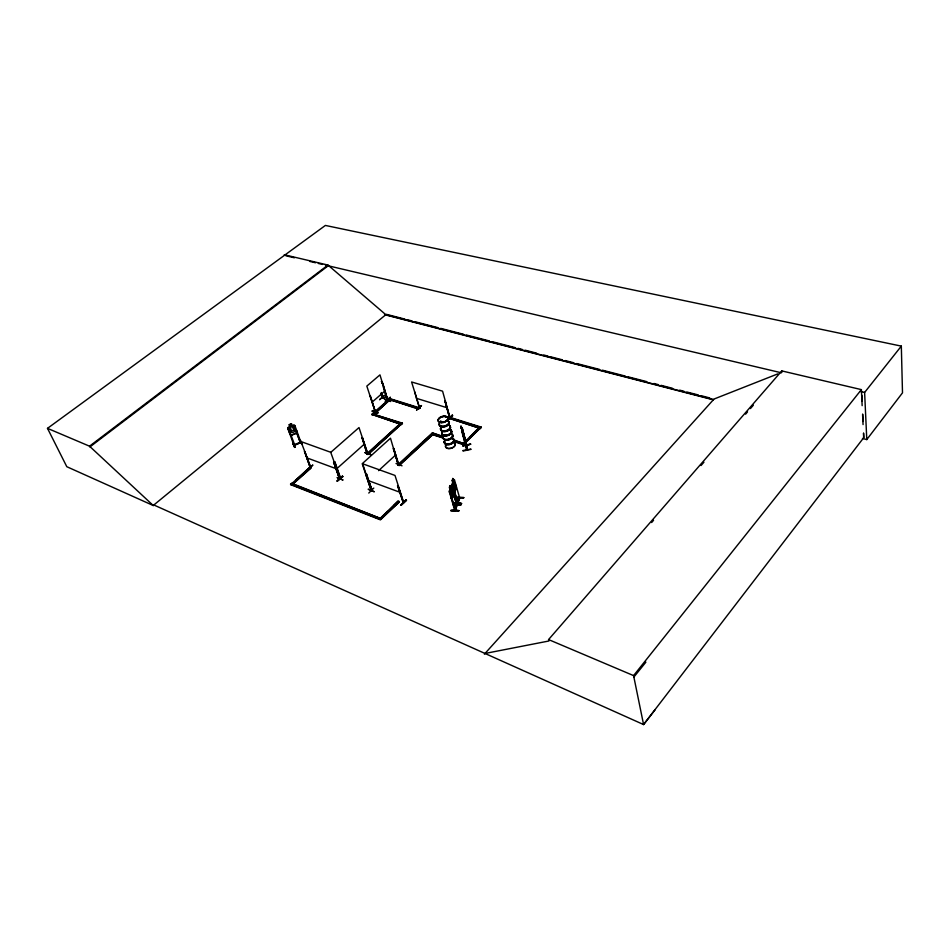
<?xml version="1.0" encoding="UTF-8"?>
<svg xmlns="http://www.w3.org/2000/svg" width="950" height="950" viewBox="0 0 950 950"><rect width="100%" height="100%" fill="white"/><g stroke="black" fill="none" stroke-linecap="round" stroke-linejoin="round"><path stroke-width="1.43" d="M342.808 479.952L337.072 477.541L342.879 479.964M383.895 389.381L383.895 387.541M403.631 502.609L402.622 502.016L403.702 502.633L394.998 475.439L362.662 463.79L371.474 490.841M397.551 485.794L398.287 485.818L397.551 485.794L403.192 502.407M374.122 491.673L368.149 489.214L374.181 491.72M452.283 483.633L452.164 485.022L454.385 479.56L459.753 498.299M291.187 435.278L296.709 433.093L296.792 430.813L296.626 433.046L291.211 435.314L289.774 433.663M371.735 490.402L370.916 489.998L371.628 489.642M372.151 490.817L367.887 478.848M445.503 417.383L446.072 417.24M441.441 421.824L440.479 421.325L440.622 422.239M439.992 421.942L441.239 421.313M368.766 493.062L373.777 488.074M459.895 497.919L457.829 503.381L453.114 485.759M457.841 502.277L459.539 497.978M455.311 510.043L455.121 509.366M456.665 505.471L457.223 504.961L452.022 487.861L456.713 505.388M457.995 502.835L457.567 502.158M452.283 484.999L457.508 503.393L459.444 497.183L459.788 498.299M457.33 502.704L457.508 503.393M454.575 509.901L455.371 509.984L449.789 491.186L449.979 489.535M457.259 504.901C451.511 521.989 457.864 498.56 456.986 505.507L451.642 486.602L449.552 490.782M292.909 443.448L294.536 447.438M416.587 410.044L421.527 405.531L416.575 410.079M458.838 510.91C453.803 508.321 443.424 511.967 458.838 510.839M461.51 503.702C445.087 505.174 458.173 500.674 461.522 503.738M461.605 503.417L453.554 503.025M450.894 510.506L458.921 510.542M466.759 449.694L466.842 445.301M466.593 445.36L461.712 427.369L466.688 445.776L462.412 428.533M419.734 408.31L411.588 381.971L442.581 391.174L449.979 417.715C447.973 417.442 451.096 416.48 449.207 417.098M466.794 449.599L460.988 426.134L463.481 436.014M466.64 445.348L466.854 450.122L461.641 430.825L461.949 432.108M466.996 445.657L462.424 428.973M402.931 502.657L403.358 502.811M419.176 408.096L419.983 408.108L419.271 408.156M419.971 408.144L419.473 407.716M381.009 393.834C385.843 405.294 392.124 396.934 382.66 397.575M377.779 412.87L372.246 411.196L377.696 413.001M398.929 464.859L393.692 448.388L398.359 465.393L399.142 464.954L398.43 464.859M453.186 504.521L461.178 504.581L452.996 504.497M463.742 497.824L455.691 497.42L463.659 497.456M454.907 509.473L456.855 505.067M455.881 497.444L463.754 497.705M453.649 494.95L453.186 492.278L453.649 494.95L451.891 499.308L453.53 494.926M456.368 487.884L454.634 492.183L456.368 487.884L455.988 485.224M450.074 492.872L455.169 510.435M453.364 480.747L455.05 484.5L454.516 488.811L452.544 484.072L452.853 478.491L452.319 480.379M450.086 485.688L449.754 488.169L449.979 486.353M452.521 481.092L452.746 479.287M310.614 467.424L310.223 467.792M367.947 453.957L367.163 454.373L362.318 437.617L367.887 454.053L367.163 454.338L367.733 453.863L359.005 427.559L330.742 452.378M340.504 477.897L340.706 478.491L334.946 462.116L334.269 462.472M440.527 421.313L440.551 422.061M288.349 427.381L287.909 428.379L289.845 433.616M456.748 504.319L456.701 505.507M457.698 502.728L457.841 503.322L452.841 485.759M300.782 442.071L293.811 444.909M301.043 442.629L294.844 425.481L293.764 425.125L288.289 427.334L287.826 428.379L293.989 445.467L301.007 442.451M293.989 445.301L300.936 442.486L300.141 442.498M387.861 400.639L382.814 383.349L382.161 383.349L382.814 383.349M398.406 465.274L390.497 438.188L362.211 463.719L371.165 490.473M370.904 489.951L371.497 489.452M862.481 438.461L866.78 439.577L902.5 392.837L901.324 346.121L325.387 225.435L47.5 428.355L66.797 466.699L153.283 505.531M655.144 709.697L643.578 724.565L153.852 504.984L153.223 505.495L89.526 446.191L47.5 428.355M866.78 439.577L864.619 392.433L901.324 346.121M863.479 433.354L863.681 437.724L643.578 724.565L633.579 675.604L861.389 389.619L781.779 370.904L548.566 639.576L548.922 640.989L485.022 653.469M633.876 677.041L645.893 662.15M651.617 522.536L653.553 520.303M701.029 465.548L703.938 462.199M745.596 414.141L747.531 411.908M750.441 408.559L753.35 405.211M484.381 654.182L714.032 399.036L777.824 373.884M403.322 502.229L402.895 501.778M400.9 504.961C417.24 489.44 390.272 516.087 406.161 499.926M290.474 484.144L380.261 519.341L399.332 501.909L380.428 519.864L290.664 484.642L309.32 467.626L310.377 468.017L292.766 484.132L310.567 468.528L304.582 451.511L310.733 467.994M466.426 440.361L463.22 443.412L479.133 427.631L469.633 437.309M453.601 441.014L463.315 444.184L481.246 427.12L463.457 444.707L455.121 441.988M399.166 501.398L397.979 500.947L380.297 518.391L387.647 511.421M393.941 505.447L398.145 501.469L399.332 501.909M396.019 463.529L402.04 465.809M449.647 417.383L445.016 400.983L449.492 417.668L481.377 427.631M447.652 419.556L452.378 415.138M447.699 419.853L452.758 415.53L448.02 419.936M447.771 419.841L452.331 415.091M443.436 436.513L432.333 432.903L398.086 464.562L399.392 465.476L432.678 434.661L399.238 464.966M448.424 418.024L480.451 428.509L448.424 418.024L449.35 417.169L481.246 427.12M399.321 464.087L406.838 457.128M411.136 453.162L420.791 444.22M422.94 442.237L431.537 434.293L442.641 437.914M448.566 418.534L449.492 417.668M366.617 474.216L365.904 474.204L366.617 474.216L372.222 490.841M365.845 474.038L366.32 473.587L365.631 473.955L371.367 490.794M393.229 448.804L393.906 448.447M445.55 401.137L444.849 401.137M378.563 470.654L395.734 454.907M419.069 407.526L419.746 407.514M370.607 454.539L365.275 452.663M339.554 478.503L333.711 462.187L339.779 478.931L339.791 478.088L339.008 478.147L340.314 477.755M337.202 480.902L342.475 476.152M367.211 453.851L367.341 453.779M337.167 480.878L342.855 476.567M337.298 481.139L342.843 476.544M367.223 454.326L367.876 453.981M368.22 453.138L400.294 423.641L366.985 453.601L368.077 453.981L402.337 423.142L368.244 454.492L367.151 454.1M414.675 391.792L419.52 408.31L418.594 409.141L388.883 399.392L418.451 408.642L419.378 407.811L389.809 398.584L371.818 414.354L401.541 424.508L371.818 414.354M390.759 401.517L385.308 399.819M334.946 462.116L333.533 462.341M361.855 438.033L362.508 437.677M372.246 411.255L377.827 412.882M336.526 468.932L364.432 444.042M385.617 401.553L390.367 397.349L385.344 401.423M387.731 399.285L387.03 399.332L383.384 387.339M312.811 465.061L307.384 469.918L312.633 465.251M385.391 401.47L390.343 397.338M375.464 411.861L370.144 396.019M382.256 397.088L382.613 397.409M379.584 399.724L384.536 395.307L379.751 399.499M382.268 397.848L381.164 393.692M290.664 484.642L291.519 483.218L381.484 518.854L293.099 484.262M296.163 479.821L309.51 468.124L310.567 468.528M371.973 414.853L389.963 399.071L419.52 408.31M381.413 381.413L382.327 382.256L381.473 381.366M304.392 451.678L305.081 451.689M371.961 402.266L384.928 390.996M292.837 443.175L294.916 447.331L292.873 443.151M153.223 505.495L386.306 314.308L404.902 319.117M89.526 446.191L327.964 265.062L385.831 314.699L713.581 399.546M89.894 446.939L328.189 265.774M398.549 464.787L398.608 465.452L393.442 448.875M339.53 478.313L340.302 478.871L330.707 452.283L300.96 441.56L310.959 467.804M340.421 478.408L334.744 462.044M367.472 454.409L367.306 453.767M340.017 478.301L339.245 477.897M293.847 444.683L294.773 445.146L288.776 429.162L288.135 429.424L288.776 429.162M440.432 422.133L441.037 421.895M300.438 440.42L302.409 444.279L300.152 440.527M291.484 423.902L289.263 424.745L290.011 426.764L289.085 427.892L290.439 431.573L292.184 432.666L294.369 431.787L294.975 429.744L293.621 426.063L292.208 425.873L291.519 423.759L289.168 424.709L289.916 426.728M294.5 426.859L295.212 426.728L294.5 426.859L300.461 442.89L294.559 426.989M370.726 454.777L365.049 452.817M293.882 444.873L294.144 445.431M339.376 478.515L333.711 462.187M461.522 427.132L461.747 430.861M463.22 432.927L464.004 439.185M462.804 445.598L470.713 444.22L462.899 445.942M462.876 445.823L470.642 444.149M466.711 449.136L467.139 449.588M470.927 449.374L463.054 451.024M462.971 450.537L470.832 449.053M440.61 422.133L441.263 421.562M452.141 480.32L452.663 482.446M453.079 504.723L461.094 504.794M466.949 445.194L467.162 450.051L461.771 429.032L462.876 434.387M371.889 490.984L366.439 474.394M444.173 435.48L443.899 435.29A5.023 2.933 -15.7 0 1 442.189 431.822M284.252 254.754L327.964 265.062M285.891 255.787L294.358 257.783M309.866 261.44L315.507 262.77M318.321 263.447L322.549 264.444M325.375 265.109L781.446 372.804M860.32 391.424L864.619 392.433M407.764 319.853L412.062 320.969M414.924 321.706L437.819 327.631M440.681 328.367L463.588 334.281M466.45 335.029L489.345 340.943M492.207 341.691L515.102 347.605M517.964 348.341L522.263 349.457M525.124 350.194L536.572 353.151M543.732 355.003L548.019 356.119M550.881 356.856L562.329 359.812M565.191 360.561L573.776 362.781M576.65 363.517L599.545 369.431M602.407 370.179L625.302 376.093M628.164 376.841L646.772 381.651M653.921 383.491L658.219 384.608M661.081 385.344L672.529 388.312M679.689 390.153L683.976 391.269M686.838 392.006L698.297 394.963M701.159 395.711L709.745 397.931M384.548 314.652L713.212 399.796M416.373 398.323L447.177 407.764M370.369 395.829L375.298 412.015L366.831 386.104L379.952 374.87L387.933 400.924L382.327 383.206M372.269 410.804L377.72 412.597M402.337 423.142L372.923 414.022M453.162 439.672L464.407 443.804L454.682 440.634M375.737 414.936L402.491 423.652M442.201 436.572L432.333 432.903M442.486 437.392L431.537 434.293M293.776 425.244L294.797 425.588M365.239 452.639L370.559 454.539M398.252 465.072L399.392 465.476M310.306 467.851L304.891 451.856M306.897 457.876L336.49 468.825M368.267 480.569L400.401 492.456M548.566 639.576L633.579 675.604M406.256 500.187L400.971 505.281L406.564 500.341M337.321 481.175L342.416 476.104M454.801 510.471L449.421 492.112M450.929 495.152L451.772 495.912L452.319 491.566L450.098 485.557L449.326 487.421L450.027 489.547M451.974 499.308L451.143 497.776L451.891 499.308M453.803 490.639L454.718 492.183L452.188 484.999M292.885 443.472L294.916 447.331M462.899 435.183L463.315 436.038M362.045 438.093L367.365 454.444M398.109 485.996L403.465 502.859L397.729 485.616M381.247 392.516L382.791 397.979L381.496 393.989M452.758 478.491L453.459 480.747M445.016 400.983L449.813 417.727M460.988 426.134L461.427 428.379M781.779 370.904L781.898 372.269M861.816 395.224L862.101 401.054M862.719 414.188L863.063 421.479M863.621 433.152L863.835 437.534M861.389 389.619L862.149 405.662M862.576 414.402L863.063 424.603M463.778 435.433L463.921 439.209M461.308 427.559L461.332 428.509M449.552 425.766A5.094 2.969 -15.7 0 1 449.089 429.756A5.094 2.969 -15.7 0 1 442.736 431.3A5.094 2.969 -15.7 0 1 441.002 427.844M449.576 426.075A5.023 2.921 -15.7 0 1 449.113 430.006A5.023 2.921 -15.7 0 1 442.843 431.526A5.023 2.921 -15.7 0 1 441.144 428.117M450.561 429.685A4.999 2.921 -15.7 0 1 450.122 433.616A4.999 2.921 -15.7 0 1 443.876 435.124A4.999 2.921 -15.7 0 1 442.178 431.716M450.609 429.78A5.023 2.933 -15.7 0 1 450.157 433.723A5.023 2.933 -15.7 0 1 443.887 435.242M450.656 429.934A5.011 2.933 -15.7 0 1 450.205 433.889A5.011 2.933 -15.7 0 1 443.935 435.409A5.011 2.933 -15.7 0 1 442.237 431.977M450.098 426.111A5.094 2.969 -15.7 0 1 445.312 431.11A5.094 2.969 -15.7 0 1 440.942 427.595M448.056 420.648A5.035 2.921 -15.7 0 1 445.206 425.826A5.035 2.921 -15.7 0 1 439.233 423.51M449.968 425.873A5.023 2.921 -15.7 0 1 445.871 430.659A5.023 2.921 -15.7 0 1 440.551 428.153M448.483 424.887A5.023 2.921 -15.7 0 1 449.35 425.291M448.258 421.123A5.106 2.957 -15.7 0 1 445.36 426.384A5.106 2.957 -15.7 0 1 439.316 424.021M448.186 420.886A5.106 2.957 -15.7 0 1 445.289 426.134A5.106 2.957 -15.7 0 1 439.244 423.783M448.281 421.432A5.035 2.921 -15.7 0 1 446.037 426.384A5.035 2.921 -15.7 0 1 439.411 425.077M452.319 438.461A5.047 2.993 -15.7 0 1 453.293 442.379A5.047 2.993 -15.7 0 1 446.809 444.493A5.047 2.993 -15.7 0 1 444.719 440.931M453.827 439.767A4.987 2.945 -15.7 0 1 449.148 444.695A4.987 2.945 -15.7 0 1 444.849 441.204M452.343 438.758A4.987 2.945 -15.7 0 1 453.221 439.173M454.848 443.412A4.976 2.957 -15.7 0 1 450.181 448.364A4.976 2.957 -15.7 0 1 445.883 444.849M450.704 430.136A5.011 2.933 -15.7 0 1 450.253 434.079A5.011 2.933 -15.7 0 1 443.994 435.599A5.011 2.933 -15.7 0 1 442.284 432.179M450.751 430.386A4.987 2.921 -15.7 0 1 450.3 434.304A4.987 2.921 -15.7 0 1 444.077 435.812A4.987 2.921 -15.7 0 1 442.379 432.416M454.29 442.985A4.976 2.957 -15.7 0 1 453.851 446.951A4.976 2.957 -15.7 0 1 447.628 448.459A4.976 2.957 -15.7 0 1 445.93 445.016M451.856 434.067A5.071 2.981 -15.7 0 1 451.404 438.069A5.071 2.981 -15.7 0 1 445.075 439.601A5.071 2.981 -15.7 0 1 443.353 436.121M451.725 433.829A4.999 2.933 -15.7 0 1 451.286 437.772A4.999 2.933 -15.7 0 1 445.039 439.292A4.999 2.933 -15.7 0 1 443.341 435.86M452.247 438.223A5.059 2.981 -15.7 0 1 453.459 441.881A5.059 2.981 -15.7 0 1 447.521 444.327A5.059 2.981 -15.7 0 1 444.279 441.524M453.008 438.413A4.987 2.945 -15.7 0 1 450.193 443.626A4.987 2.945 -15.7 0 1 444.267 441.251M451.927 434.304A5.071 2.981 -15.7 0 1 449.065 439.577A5.071 2.981 -15.7 0 1 443.044 437.19M451.939 434.601A4.999 2.945 -15.7 0 1 449.124 439.803A4.999 2.945 -15.7 0 1 443.187 437.451M449.433 490.734L449.397 492.147L449.516 490.734M451.951 492.492L451.286 494.214L450.146 490.259L450.822 488.526L451.951 492.492M454.694 485.414L454.029 487.113L452.901 483.158L453.566 481.46L454.694 485.414M389.939 399.724L373.979 414.366L389.939 399.724M291.211 424.389L289.798 424.959L290.047 425.612L291.46 425.042L291.211 424.389M292.446 426.538L290.261 427.417L291.614 431.098L293.799 430.219L292.446 426.538M440.966 422.311A5.059 2.909 -15.7 0 0 447.889 418.024A5.059 2.909 -15.7 0 0 440.099 417.323A5.059 2.909 -15.7 0 0 440.966 422.311M441.085 422.691A5.035 2.909 -15.7 0 0 447.973 418.416A5.035 2.909 -15.7 0 0 440.218 417.715A5.035 2.909 -15.7 0 0 441.085 422.691M441.002 422.453A5.059 2.921 -15.7 0 0 447.925 418.154A5.059 2.921 -15.7 0 0 440.135 417.466A5.059 2.921 -15.7 0 0 441.002 422.453"/></g></svg>
